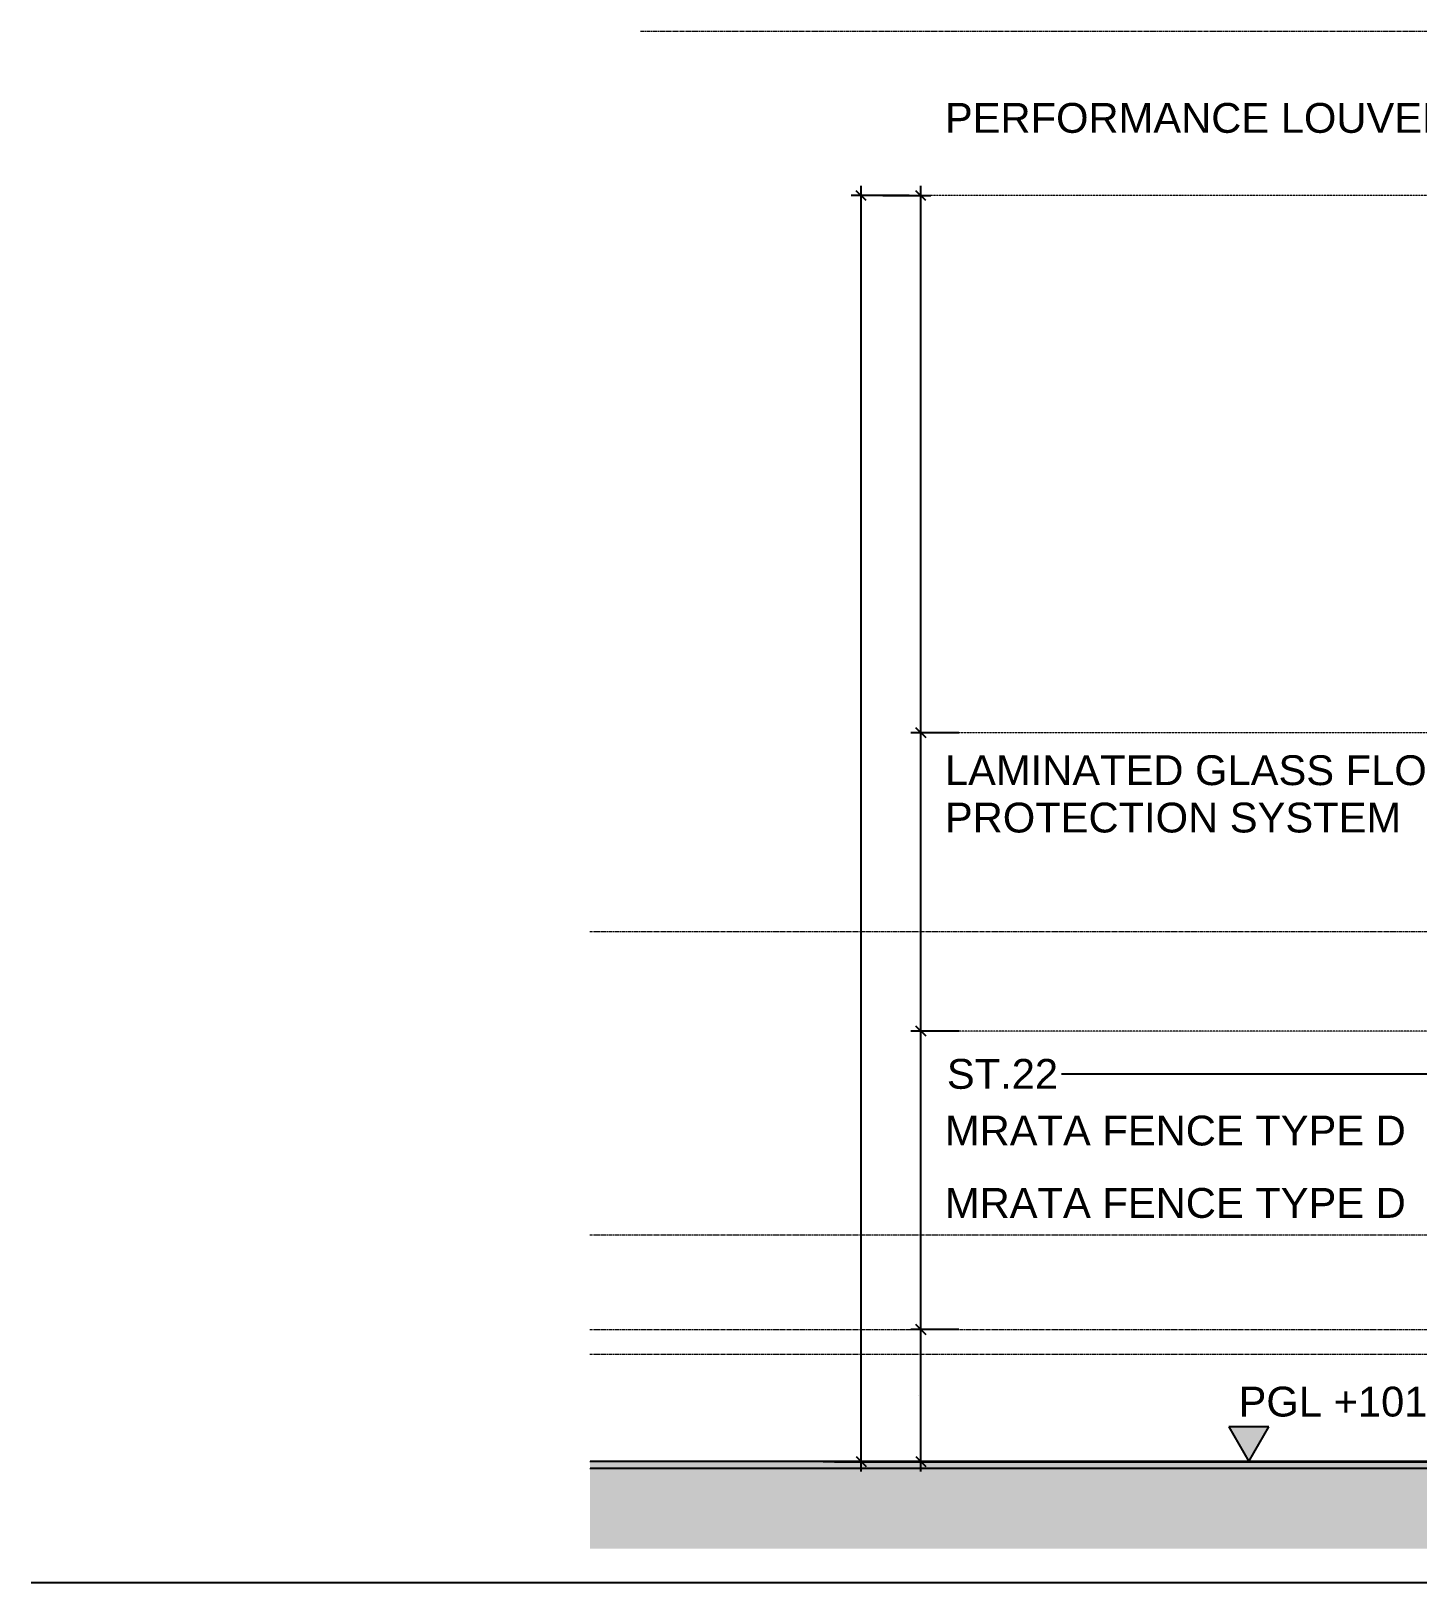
# Model space of a CAD drawing. Header units: millimetres. Extents: x 652554 to 1678317, y -308114 to 170803.
# Drawn here: x 652554 to 666495, y 100000 to 115605 of the extents above; entities that cross this region are included whole.
import ezdxf

# ---------------------------------------------------------------- set-up
doc = ezdxf.new("R2010")
doc.units = ezdxf.units.MM
doc.linetypes.add('Centre', pattern=[31.75, 6.35, -4.7625, 15.875, -4.7625])
doc.linetypes.add('DPA_Hidden 50', pattern=[3, 2, -1])
for name, color, linetype, lineweight in [('A-ANNO-DIMS', 7, 'Continuous', 9), ('A-DETL', 7, 'Continuous', 70), ('A-DETL-GENF', 7, 'Continuous', 35), ('A-DETL-THIN', 7, 'Continuous', 25), ('A-FLOR-E', 7, 'Continuous', 35), ('A-FLOR-FNSH', 7, 'Continuous', 70), ('A-FLOR-LEVL', 7, 'Continuous', 9), ('A-FLOR-PATT', 7, 'Continuous', 70), ('G-ANNO-SPOR', 7, 'Continuous', 9), ('G-ANNO-TEXT', 7, 'Continuous', 9), ('S-STRS-IDEN', 7, 'Continuous', 25)]:
    doc.layers.add(name, color=color, linetype=linetype, lineweight=lineweight)
doc.layers.add('DIM', color=7, linetype='Continuous')
doc.styles.add('Arial_2', font='arial.ttf', dxfattribs={"height": 3})
doc.dimstyles.new('DPA-DIM-3_0_T-T_1', dxfattribs={"dimscale": 304.8, "dimtxt": 153.03891, "dimasz": 0.328084, "dimexe": 0.328084, "dimexo": 0.0625, "dimgap": 0.082021, "dimtad": 1, "dimdec": 0, "dimzin": 0, "dimdsep": 46, "dimtxsty": 'Arial_2', "dimblk1": 'OBLIQUE', "dimblk2": 'OBLIQUE', "dimsah": 1, "dimcen": 0.09, "dimdle": 0.328084, "dimclrd": 7, "dimclre": 7, "dimclrt": 7, "dimadec": 8, "dimazin": 0, "dimtfac": 1, "dimtdec": 4, "dimtix": 1, "dimtmove": 1, "dimatfit": 3, "dimfxl": 0.656168, "dimfxlon": 1, "dimtvp": 1, "dimtolj": 1, "dimtzin": 0, "dimarcsym": 2})

# ---------------------------------------------------------------- blocks, each defined once
blk = doc.blocks.new('Spot Elevations - Section Scale 100-10802364-2250-01 ENTRANCE 2 ELEVATION 3')
at = {"layer": 'G-ANNO-SPOR'}
blk.add_hatch(color=7, dxfattribs=at).paths.add_polyline_path([(618939, 101570), (618738, 101221), (618536, 101570)])
at = {"layer": 'G-ANNO-SPOR', "color": 7, "lineweight": 25}
for p, q in [((618939, 101570), (618536, 101570)), ((618536, 101570), (618738, 101221)), ((618738, 101221), (618939, 101570))]:
    blk.add_line(p, q, dxfattribs=at)
blk = doc.blocks.new('_Oblique')
at = {"color": 7, "linetype": 'ByBlock', "lineweight": -2}
blk.add_line((-0.5, -0.5), (0.5, 0.5), dxfattribs=at)
blk = doc.blocks.new('*D5404')
at = {"layer": 'A-ANNO-DIMS', "color": 7, "lineweight": -2, "transparency": 16777216}
for p, q in [((661879, 102550), (661398, 102550)), ((661498, 101120), (661498, 102650)), ((661117, 101220), (661598, 101220))]:
    blk.add_line(p, q, dxfattribs=at)
at = {"layer": 'Defpoints', "color": 7, "transparency": 16777216}
for p in [(661498, 102550), (661898, 102550), (661098, 101220)]:
    blk.add_point(p, dxfattribs=at)
at = {"layer": 'A-ANNO-DIMS', "color": 7, "lineweight": -2, "transparency": 16777216, "xscale": 100, "yscale": 100, "zscale": 100}
for p, rotation in [((661498, 102550), 90), ((661498, 101220), 270)]:
    blk.add_blockref('_Oblique', p, dxfattribs=dict(at, rotation=rotation))
at = {"layer": 'A-ANNO-DIMS', "color": 7, "transparency": 16777216, "insert": (661472, 101885), "char_height": 3, "width": 1107.53, "attachment_point": 5, "rotation": 90, "style": 'Arial_2'}
blk.add_mtext('\\A1;1330', dxfattribs=at)
blk = doc.blocks.new('*D5405')
at = {"layer": 'A-ANNO-DIMS', "color": 7, "lineweight": -2, "transparency": 16777216}
for p, q in [((661498, 102450), (661498, 105650)), ((661879, 105550), (661398, 105550)), ((661879, 102550), (661398, 102550))]:
    blk.add_line(p, q, dxfattribs=at)
at = {"layer": 'Defpoints', "color": 7, "transparency": 16777216}
for p in [(661498, 105550), (661898, 105550), (661898, 102550)]:
    blk.add_point(p, dxfattribs=at)
at = {"layer": 'A-ANNO-DIMS', "color": 7, "lineweight": -2, "transparency": 16777216, "xscale": 100, "yscale": 100, "zscale": 100}
for p, rotation in [((661498, 105550), 90), ((661498, 102550), 270)]:
    blk.add_blockref('_Oblique', p, dxfattribs=dict(at, rotation=rotation))
at = {"layer": 'A-ANNO-DIMS', "color": 7, "transparency": 16777216, "insert": (661472, 104050), "char_height": 3, "width": 1107.53, "attachment_point": 5, "rotation": 90, "style": 'Arial_2'}
blk.add_mtext('\\A1;3000', dxfattribs=at)
blk = doc.blocks.new('*D5406')
at = {"layer": 'A-ANNO-DIMS', "color": 7, "lineweight": -2, "transparency": 16777216}
for p, q in [((661498, 105450), (661498, 108650)), ((661879, 108550), (661398, 108550)), ((661879, 105550), (661398, 105550))]:
    blk.add_line(p, q, dxfattribs=at)
at = {"layer": 'Defpoints', "color": 7, "transparency": 16777216}
for p in [(661498, 108550), (661898, 108550), (661898, 105550)]:
    blk.add_point(p, dxfattribs=at)
at = {"layer": 'A-ANNO-DIMS', "color": 7, "lineweight": -2, "transparency": 16777216, "xscale": 100, "yscale": 100, "zscale": 100}
for p, rotation in [((661498, 108550), 90), ((661498, 105550), 270)]:
    blk.add_blockref('_Oblique', p, dxfattribs=dict(at, rotation=rotation))
at = {"layer": 'A-ANNO-DIMS', "color": 7, "transparency": 16777216, "insert": (661472, 107050), "char_height": 3, "width": 1107.53, "attachment_point": 5, "rotation": 90, "style": 'Arial_2'}
blk.add_mtext('\\A1;3000', dxfattribs=at)
blk = doc.blocks.new('*D5407')
at = {"layer": 'A-ANNO-DIMS', "color": 7, "lineweight": -2, "transparency": 16777216}
for p, q in [((661117, 113950), (661598, 113950)), ((661498, 108450), (661498, 114050)), ((661879, 108550), (661398, 108550))]:
    blk.add_line(p, q, dxfattribs=at)
at = {"layer": 'Defpoints', "color": 7, "transparency": 16777216}
for p in [(661098, 113950), (661498, 113950), (661898, 108550)]:
    blk.add_point(p, dxfattribs=at)
at = {"layer": 'A-ANNO-DIMS', "color": 7, "lineweight": -2, "transparency": 16777216, "xscale": 100, "yscale": 100, "zscale": 100}
for p, rotation in [((661498, 113950), 90), ((661498, 108550), 270)]:
    blk.add_blockref('_Oblique', p, dxfattribs=dict(at, rotation=rotation))
at = {"layer": 'A-ANNO-DIMS', "color": 7, "transparency": 16777216, "insert": (661472, 111250), "char_height": 3, "width": 1107.53, "attachment_point": 5, "rotation": 90, "style": 'Arial_2'}
blk.add_mtext('\\A1;5400', dxfattribs=at)
blk = doc.blocks.new('*D5422')
at = {"layer": 'A-ANNO-DIMS', "color": 7, "lineweight": -2, "transparency": 16777216}
for p, q in [((661382, 113950), (660798, 113950)), ((660898, 101120), (660898, 114050)), ((660517, 101220), (660998, 101220))]:
    blk.add_line(p, q, dxfattribs=at)
at = {"layer": 'Defpoints', "color": 7, "transparency": 16777216}
for p in [(660898, 113950), (661401, 113950), (660498, 101220)]:
    blk.add_point(p, dxfattribs=at)
at = {"layer": 'A-ANNO-DIMS', "color": 7, "lineweight": -2, "transparency": 16777216, "xscale": 100, "yscale": 100, "zscale": 100}
for p, rotation in [((660898, 113950), 90), ((660898, 101220), 270)]:
    blk.add_blockref('_Oblique', p, dxfattribs=dict(at, rotation=rotation))
at = {"layer": 'A-ANNO-DIMS', "color": 7, "transparency": 16777216, "insert": (660872, 107585), "char_height": 3, "width": 1384.41, "attachment_point": 5, "rotation": 90, "style": 'Arial_2'}
blk.add_mtext('\\A1;12730', dxfattribs=at)

msp = doc.modelspace()

# ---------------------------------------------------------------- hatches: boundary and pattern name
at = {"layer": 'A-DETL-GENF', "lineweight": 9}
h = msp.add_hatch(dxfattribs=at)
h.set_pattern_fill('FP_7', style=0, pattern_type=2)
h.set_pattern_definition([(45, (676567.2, 5e-05), (0, 449.0128), [317.5, -317.5]), (45, (676483, 84.2), (0, 449.0128), [317.5, -317.5]), (45, (676398.82, 168.38), (0, 449.0128), [317.5, -317.5]), (135, (676398.82, 224.5), (-449.0128, 3e-14), [317.5, -317.5]), (135, (676483, 308.7), (-449.0128, 3e-14), [317.5, -317.5]), (135, (676567.2, 392.9), (-449.0128, 3e-14), [317.5, -317.5])])
h.paths.add_polyline_path([(686298.9314, 100343.9086), (695674.0481, 100343.9086), (695674.0481, 101150), (658173.5814, 101150), (658173.5814, 100343.9086), (685127.0418, 100343.9086)])
at = {"layer": 'A-FLOR-PATT', "lineweight": 9}
h = msp.add_hatch(dxfattribs=at)
h.set_pattern_fill('FP_2', angle=-40, style=0, pattern_type=2)
h.set_pattern_definition([(230, (826503.44, 101220), (-728.7365, 63.7558), [76.2, -838.2]), (175, (826503.44, 101220), (140.9716, -764.2276), [60.96, -670.56]), (280.451, (826442.7, 101225.3), (-587.77, -700.4668), [64.76, -712.36]), (226.184, (826503.4, 101016.8), (-1084.316, 168.171), [114.3, -1257.3]), (276.636, (826413.1, 101030.8), (-949.61, -989.71), [97.14, -1068.54]), (171.184, (826503.4, 101016.8), (-949.6206, -989.701), [91.44, -1005.84]), (201, (826401.84, 101067.6), (-606.4579, 409.0606), [76.2, -838.2]), (146, (826401.84, 101067.6), (-247.2083, -736.753), [60.96, -670.56]), (251.451, (826351.3, 101101.7), (-853.6683, -327.6855), [64.76, -712.36]), (217.5, (826503.44, 101220), (-12.3547, -338.2201), [33.528, -628.904, 33.528, -1320.292]), (217.5, (826503.44, 101220), (-12.3547, -338.2201), [-695.96, -647.192, 33.528, -639.572]), (187.5, (826503.44, 101220), (-267.2789, -400.7221), [33.528, -354.584, 33.528, -870.204]), (187.5, (826503.44, 101220), (-267.2789, -400.7221), [-421.64, -613.664, 33.528, -223.012]), (147.5, (826730, 101220), (-542.36333, 22.91534), [33.528, -220.472, 33.528, -1810.512]), (147.5, (826730, 101220), (-542.36333, 22.91534), [-287.528, -758.952, 33.528, -1018.032]), (137.5, (826831.6, 101220), (-592.517, -101.7071), [33.528, -296.672, 33.528, -1239.52]), (137.5, (826831.6, 101220), (-592.517, -101.7071), [-363.728, -492.76, 33.528, -713.232])])
h.paths.add_polyline_path([(672602.4719, 101150), (677587.1749, 101150), (677587.1749, 101220), (658173.5814, 101220), (658173.5814, 101150), (672529.2288, 101150)])

# ---------------------------------------------------------------- linework, layer by layer
at = {"layer": 'A-DETL', "color": 7, "linetype": 'DPA_Hidden 50', "lineweight": 9}
for p, q in [((669953.7774, 113950), (660813.5798, 113950)), ((670003.7774, 108550), (661803.7774, 108550)), ((669953.7774, 105550), (661803.7774, 105550))]:
    msp.add_line(p, q, dxfattribs=at)
at = {"layer": 'A-DETL-THIN', "color": 7}
msp.add_line((695674.0481, 101150), (658173.5814, 101150), dxfattribs=at)
at = {"layer": 'A-FLOR-E', "color": 7}
for p, q in [((660628.5257, 101220), (660648.9999, 101220)), ((660648.9999, 101220), (660683.5429, 101220)), ((660683.5429, 101220), (665965.069, 101220)), ((665965.069, 101220), (666493.2181, 101220)), ((666493.2181, 101220), (668948.5232, 101220))]:
    msp.add_line(p, q, dxfattribs=at)
at = {"layer": 'A-FLOR-FNSH', "color": 7, "lineweight": 25}
msp.add_line((677587.1749, 101220), (658173.5814, 101220), dxfattribs=at)
at = {"layer": 'A-FLOR-LEVL', "color": 7, "linetype": 'Centre'}
for p, q in [((658679.5343, 115605.1206), (699982.2381, 115605.1206)), ((658171, 106550), (698400.5346, 106550)), ((658171, 103500), (697562.9117, 103500)), ((658171, 102550), (697713.0973, 102550)), ((658171, 102300), (698400.5346, 102300)), ((658171, 101220), (699473.7038, 101220)), ((658171, 101150), (698203.7038, 101150))]:
    msp.add_line(p, q, dxfattribs=at)
at = {"layer": 'DIM', "color": 7}
msp.add_line((697768, 100000), (652554, 100000), dxfattribs=at)
at = {"layer": 'G-ANNO-SPOR', "color": 7}
for q in [(664794.3325, 101220), (666493.2181, 101220)]:
    msp.add_line((666493.2181, 101220), q, dxfattribs=at)
at = {"layer": 'S-STRS-IDEN', "color": 7}
msp.add_line((669312.1398, 105114.7431), (662910.5112, 105114.7431), dxfattribs=at)

# ---------------------------------------------------------------- block references
at = {"layer": 'G-ANNO-SPOR', "color": 7, "lineweight": 25}
msp.add_blockref('Spot Elevations - Section Scale 100-10802364-2250-01 ENTRANCE 2 ELEVATION 3', (46056.406, 0), dxfattribs=at)

# ---------------------------------------------------------------- texts
at = {"layer": 'G-ANNO-TEXT', "color": 7, "char_height": 300, "attachment_point": 1, "style": 'Arial_2'}
for s, insert, width in [('PERFORMANCE LOUVER TYPE C', (661739.8338, 114881.7425), 8257.38125), ('LAMINATED GLASS FLOOD ', (661739.8338, 108322.5983), 6878.47875), ('PROTECTION SYSTEM', (661739.8338, 107846.3483), 5643.88), ('MRATA FENCE TYPE D', (661739.8338, 104699.282), 5691.98125), ('MRATA FENCE TYPE D', (661739.8338, 103971.2749), 5691.98125)]:
    msp.add_mtext(s, dxfattribs=dict(at, insert=insert, width=width))
at = {"layer": 'S-STRS-IDEN', "color": 7, "lineweight": 9, "insert": (661759.5112, 105269.0973), "char_height": 300, "width": 1386.919375, "attachment_point": 1, "style": 'Arial_2'}
msp.add_mtext('ST.22', dxfattribs=at)

# ---------------------------------------------------------------- dimensions: what is measured, and where the dimension line sits
at = {"layer": 'A-ANNO-DIMS', "color": 7}
for base, p1, p2, override, picture, middle in [((660898.3381, 113950), (660498.3381, 101220), (661401.1771, 113950), {"dimpost": '<>', "dimclrd": 7, "dimclre": 7, "dimclrt": 7, "dimfxl": 12761.975485}, '*D5422', (660871.8054, 107585)), ((661498.3381, 113950), (661898.3381, 108550), (661098.3381, 113950), {"dimpost": '<>', "dimclrd": 7, "dimclre": 7, "dimclrt": 7, "dimfxl": 5458.937626}, '*D5407', (661471.8064, 111250)), ((661498.3381, 108550), (661898.3381, 105550), (661898.3381, 108550), {"dimpost": '<>', "dimclrd": 7, "dimclre": 7, "dimclrt": 7, "dimfxl": 3000}, '*D5406', (661471.8054, 107050)), ((661498.3381, 105550), (661898.3381, 102550), (661898.3381, 105550), {"dimpost": '<>', "dimclrd": 7, "dimclre": 7, "dimclrt": 7, "dimfxl": 3000}, '*D5405', (661471.8054, 104050)), ((661498.3381, 102550), (661098.3381, 101220), (661898.3381, 102550), {"dimpost": '<>', "dimclrd": 7, "dimclre": 7, "dimclrt": 7, "dimfxl": 1552.063143}, '*D5404', (661471.8054, 101885))]:
    dim = msp.add_linear_dim(base=base, p1=p1, p2=p2, angle=90, dimstyle='DPA-DIM-3_0_T-T_1', override=override, dxfattribs=at)
    dim.commit()
    dim.dimension.update_dxf_attribs({"geometry": picture, "text_midpoint": middle})

# ---------------------------------------------------------------- next in the draw order: texts
at = {"layer": 'G-ANNO-SPOR', "color": 7, "insert": (664691.5701, 101973.5956), "char_height": 300, "width": 3246.629581, "attachment_point": 1, "line_spacing_factor": 0.941778, "style": 'Arial_2', "bg_fill": 3, "box_fill_scale": 1.25, "bg_fill_color": 256, "bg_fill_true_color": 13158600, "bg_fill_transparency": 0}
msp.add_mtext('PGL +101.220', dxfattribs=at)

doc.saveas('drawing.dxf')
